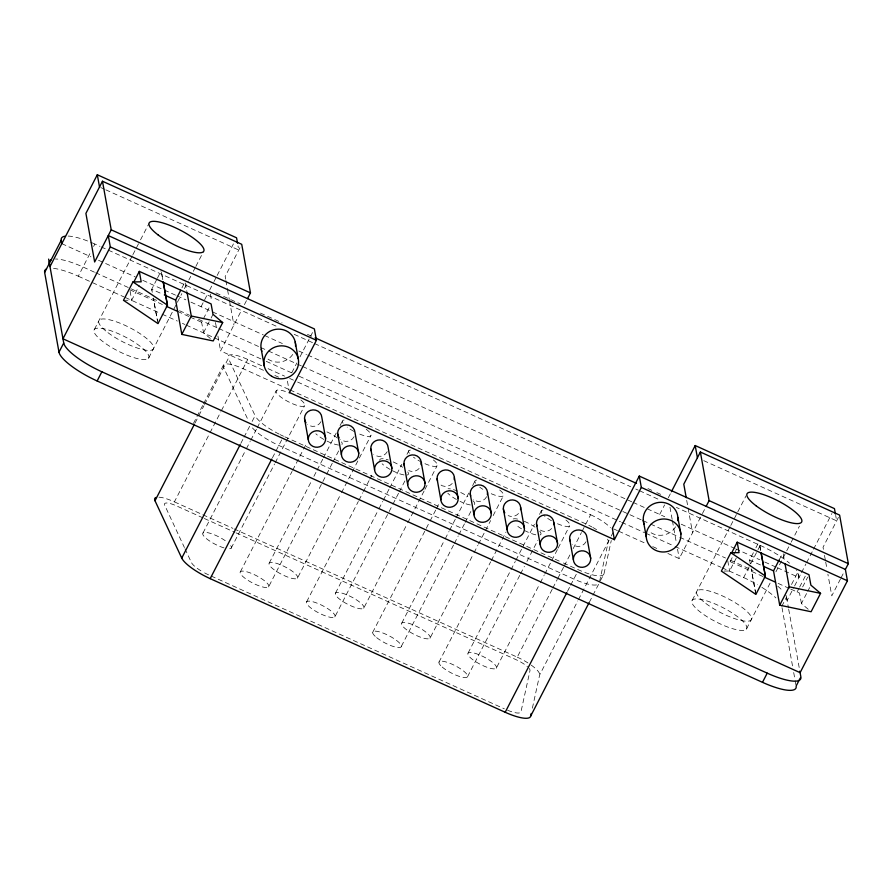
<?xml version="1.0" encoding="UTF-8"?>
<svg xmlns="http://www.w3.org/2000/svg" width="893" height="893" viewBox="0 0 893 893"><rect width="100%" height="100%" fill="white"/><g stroke="black" fill="none" stroke-linecap="round" stroke-linejoin="round"><path stroke-width="0.67" stroke-dasharray="4.46 3.35" d="M532.384 708.16L539.64 674.963L577.771 600.944M599.56 581.577L608.278 541.738A23.754 6.095 27.3 0 0 606.961 538.3M600.453 580.606L604.003 573.719L611.27 540.522M53.569 268.369A40.096 10.292 27.3 0 1 78.283 276.205L90.494 252.507M93.609 246.457L94.848 244.046L99.927 246.345M94.424 329.35L132.253 255.9M132.89 254.661L139.9 241.077M140.536 239.837L148.807 223.775M123.491 300.305L131.718 300.193L139.286 285.492M156.766 279.442L151.721 289.243L152.402 293.027L151.721 289.243L163.051 294.377M157.402 278.214L161.186 270.869M181.96 287.825L184.483 282.925M148.472 358.383A30.742 7.892 27.3 0 0 112.652 331.37A30.742 7.892 27.3 0 0 103.208 341.84A30.742 7.892 27.3 0 0 148.472 358.383L176.758 303.486M177.394 302.247L181.848 293.596M184.393 288.651L188.211 281.239M188.847 280L190.756 276.294M193.312 271.349L195.221 267.643M195.857 266.415L203.492 251.58M201.059 306.723L207.801 293.63M209.643 290.069L213.394 282.78M214.019 281.563L216.53 276.696M217.155 275.479L233.43 243.889M210.313 338.48L203.537 332.732L201.617 322.273L209.822 306.344M239.949 247.741L225.159 276.462L225.639 279.152M203.537 332.732L210.48 319.248M211.116 318.031L213.003 314.347M263.48 370.316L220.582 350.882L241.936 309.436M244.414 304.636L246.881 299.836M193.435 423.438L202.968 404.942M203.604 403.703L223.306 365.46M195.042 423.036L198.213 416.875M198.849 415.636L203.939 405.768M204.575 404.54L228.374 358.339A23.564 6.05 27.3 0 1 247.763 359.455L261.738 365.784M158.965 497.189A23.564 6.05 27.3 0 1 174.403 501.866L209.353 434.02M209.989 432.792L220.794 411.818M221.431 410.59L247.763 359.455M240.831 443.386L243.376 438.452M244.012 437.213L249.727 426.117M252.139 421.44L255.097 415.691L228.374 358.339M202.979 533.021L245.72 450.05M246.356 448.811L250.185 441.388M250.821 440.149L256.57 428.997M257.206 427.758L276.35 390.609M291.832 372.671L296.844 362.949M299.981 356.865L309.994 337.42M310.619 336.214L312.494 332.564M272.465 457.774L281.786 439.691M231.175 548.168L274.564 463.969M275.2 462.73L304.546 405.768M240.384 571.743L292.056 471.437M292.692 470.198L302.906 450.385M303.542 449.146L306.734 442.95M269.251 563.036L311.356 481.305M313.912 476.349L316.457 471.404M317.093 470.164L322.842 459.013M323.478 457.774L336.237 433.016M340.066 425.581L342.622 420.625M268.581 586.891A16.041 4.119 27.3 0 0 249.895 572.793A16.041 4.119 27.3 0 0 244.972 578.262A16.041 4.119 27.3 0 0 268.581 586.891L326.001 475.444M326.637 474.205L332.375 463.054M333.011 461.826L338.76 450.675M297.447 578.184A16.041 4.119 27.3 0 0 278.761 564.086A16.041 4.119 27.3 0 0 273.838 569.555A16.041 4.119 27.3 0 0 297.447 578.184L340.836 493.985M341.472 492.746L358.696 459.315M359.332 458.076L370.818 435.784M306.656 601.759L358.327 501.453M358.964 500.214L362.792 492.78M363.429 491.541L369.177 480.401M369.814 479.161L373.006 472.966M335.522 593.052L378.264 510.082M378.9 508.843L382.729 501.419M383.376 500.18L389.114 489.029M389.75 487.79L401.872 464.271M406.974 454.358L408.894 450.641M334.853 616.907A16.041 4.119 27.3 0 0 316.167 602.808A16.041 4.119 27.3 0 0 311.244 608.278A16.041 4.119 27.3 0 0 334.853 616.907L392.273 505.46M392.909 504.221L398.646 493.07M399.283 491.842L405.031 480.691M363.719 608.2A16.041 4.119 27.3 0 0 345.033 594.113A16.041 4.119 27.3 0 0 340.11 599.571A16.041 4.119 27.3 0 0 363.719 608.2L407.108 524.001M407.744 522.762L424.331 490.57M424.968 489.331L437.09 465.8M372.649 632.456L429.421 522.238M430.058 521.01L435.806 509.858M436.443 508.619L439.635 502.424M401.794 623.068L444.535 540.098M445.183 538.859L449 531.435M449.648 530.196L455.385 519.045M456.022 517.806L468.78 493.048M472.609 485.613L475.165 480.657M401.404 646.242L453.722 544.697M454.358 543.457L458.187 536.034M458.823 534.795L464.561 523.644M465.197 522.405L470.946 511.265M429.991 638.216A16.041 4.119 27.3 0 0 411.305 624.129A16.041 4.119 27.3 0 0 406.382 629.587A16.041 4.119 27.3 0 0 429.991 638.216L473.379 554.017M474.016 552.778L477.844 545.344M478.481 544.105L484.854 531.726M485.502 530.487L490.603 520.586M493.148 515.629L503.362 495.816M438.988 662.137L490.659 561.831M491.295 560.592L501.509 540.778M502.145 539.551L505.974 532.116M468.066 653.084L515.272 561.451M515.92 560.212L522.293 547.822M522.93 546.594L534.416 524.303M539.517 514.39L541.437 510.673M467.608 676.581L519.927 575.047M520.563 573.808L524.392 566.374M526.937 561.418L537.787 540.377M496.262 668.243A16.041 4.119 27.3 0 0 477.576 654.145A16.041 4.119 27.3 0 0 472.654 659.603A16.041 4.119 27.3 0 0 496.262 668.243L539.651 584.033M540.287 582.794L544.116 575.36M544.752 574.121L551.126 561.742M551.774 560.503L557.511 549.362M558.147 548.123L569.634 525.832M234.078 528.902L517.248 657.148L552.198 589.302M552.834 588.074L557.277 579.434M557.913 578.206L563.639 567.1M564.276 565.872L570.627 553.537M573.172 548.603L581.432 532.563M582.069 531.324L590.608 514.736L294.746 380.742M567.468 591.378L570.002 586.444M570.638 585.216L576.778 573.306M578.407 599.716L610.645 537.151M611.236 536.001L613.011 532.552M589.335 602.262L592.517 596.089M592.919 595.24L598.868 583.754A30.574 7.847 27.3 0 1 573.819 579.044L278.828 445.44A30.574 7.847 27.3 0 1 251.179 426.274M659.704 514.446L664.604 504.936M668.288 497.792L670.788 492.936M667.875 553.47L679.227 558.616L701.82 514.77M702.434 513.564L706.151 506.364M692.309 600.141L730.15 526.703M730.787 525.464L737.149 513.107M737.785 511.868L746.057 495.805M730.117 561.641L734.537 553.068M735.162 551.841L736.424 549.385M724.123 571.062L729.603 570.995L736.546 557.522M753.391 552.689L749.607 560.034L750.287 563.818L749.607 560.034L760.936 565.169M755.913 547.789L759.072 541.66M722.057 567.781L743.646 577.548L750.243 564.744M750.868 563.528L760.211 545.4L676.403 507.436M779.209 559.844L782.368 553.727M746.358 629.185A30.742 7.892 27.3 0 0 710.538 602.161A30.742 7.892 27.3 0 0 701.094 612.643A30.742 7.892 27.3 0 0 746.358 629.185L770.19 582.928M775.917 571.81L786.097 552.03M786.733 550.802L790.562 543.39M791.198 542.151L799.469 526.089M791.522 584.491L797.75 572.402A40.096 10.292 27.3 0 0 796.545 570.381M781.777 606.336L786.51 597.138L785.918 595.374L787.113 600.487L793.966 587.181M794.591 585.975L800.854 573.819M801.49 572.592L805.921 563.974M806.558 562.746L812.898 550.445M813.534 549.217L831.908 513.531M797.103 591.981L799.001 588.308M799.637 587.081L806.58 573.607M838.427 517.393L823.045 547.253L823.525 549.954M802.651 586.935L807.707 577.135M808.198 609.272L801.423 603.523L807.105 592.494M807.741 591.266L809.627 587.594M840.447 579.032L831.785 595.843L827.9 574.244M841.061 577.827L844.153 571.833M100.786 187.552L104.581 189.271M105.843 189.841L238.766 250.04L238.029 245.966M703.74 460.643L836.652 520.842L835.669 515.406M215.994 292.937L222.346 295.817M223.618 296.398L240.128 303.877M260.455 313.086L282.054 322.864M307.471 334.373L313.823 337.253M647.961 488.583L651.767 490.313M656.846 492.612L660.664 494.342M101.199 246.914L277.701 326.86M294.199 334.339L313.253 342.957M314.515 343.537L630.692 486.741M635.771 489.04L638.305 490.19M639.578 490.759L659.894 499.968M61.818 243.655L90.93 256.838M98.531 260.276L135.234 276.908M142.835 280.346L163.084 289.522M164.357 290.091L175.742 295.248M177.015 295.829L185.867 299.836M190.935 302.135L211.228 311.322M212.501 311.891L263.312 334.908M264.585 335.489L282.367 343.548M298.887 351.027L306.511 354.476M307.784 355.057L631.753 501.788M633.025 502.368L664.772 516.746M681.225 524.191L734.392 548.269M735.653 548.849L759.709 559.744M764.765 562.032L776.162 567.189M777.435 567.769L798.945 577.514L797.75 572.402L798.945 577.514M94.446 272.186L83.016 267.007A40.096 10.292 27.3 0 0 55.433 259.015M95.718 272.767L157.938 300.941M179.515 310.719L189.673 315.318M198.57 319.348L217.613 327.977M218.885 328.546L259.517 346.953M260.789 347.522L267.13 350.402M268.402 350.982L296.342 363.63M297.603 364.199L301.421 365.929M302.682 366.51L641.71 520.061M642.982 520.63L649.334 523.51M650.606 524.079L678.535 536.738M679.807 537.307L725.518 558.013M730.597 560.313L748.379 568.361A40.096 10.292 27.3 0 1 753.078 570.594M129.842 289.756L163.854 305.172M177.685 311.434L189.026 316.569M190.276 317.138L201.617 322.273M763.002 576.532L727.728 560.558L729.603 570.995M778.104 583.375L789.512 588.543M790.774 589.112L799.503 593.064L801.423 603.523M78.283 276.205L123.993 296.9M125.266 297.481L160.818 313.577M162.091 314.157L177.327 321.056M182.406 323.355L184.94 324.505M186.213 325.085L212.88 337.163M214.153 337.733L261.136 359.019M266.214 361.319L291.609 372.816M299.222 376.266L620.479 521.769M621.74 522.338L644.601 532.697M645.873 533.266L673.802 545.924M675.075 546.494L720.785 567.2M268.079 368.664L284.588 376.132M289.667 378.442L293.473 380.161M274.832 375.462L278.627 377.17M613.614 528.902L617.398 530.609M618.67 531.19L645.159 543.19M652.727 546.616L659.045 549.474M288.74 389.348L243.03 368.642A23.564 6.05 27.3 0 0 223.641 367.525L248.622 421.139M290.013 389.928L585.875 523.923A23.754 6.095 27.3 0 1 591.825 526.903M284.822 436.822L562.099 562.4M563.36 562.981L578.552 569.857A30.574 7.847 27.3 0 0 604.003 573.719M174.403 501.866L232.805 528.321M203.046 517.907L176.401 505.84A14.255 3.661 27.3 0 0 164.647 505.114L184.404 547.509M204.318 518.487L234.77 532.273M236.031 532.853L516.444 659.849A14.255 3.661 27.3 0 1 527.462 666.691M211.105 576.007L504.333 708.819M184.985 548.76L191.381 562.467A18.34 4.711 27.3 0 0 202.7 571.855M157.994 323.601L153.306 298.072L157.503 320.9M824.496 555.346L825.467 560.748M825.712 562.099L826.929 568.852M783.228 553.76L784.59 561.329M786.51 597.138L788.463 607.954M788.698 609.305L799.86 671.29M782.022 607.686L792.727 667.138M793.698 672.552L794.915 679.305M795.15 680.656L795.886 684.708M686.706 500.381L692.544 532.775M669.984 507.257L672.172 519.425M672.418 520.775L676.548 543.748M677.53 549.15L679.227 558.616M287.457 381.177L289.499 392.529M225.884 280.502L227.335 288.606M227.581 289.957L229.278 299.401M229.523 300.751L233.899 325.041M210.368 294.121L211.585 300.874M215.481 322.507L216.698 329.26M217.903 336.014L220.582 350.882M185.342 282.969L186.927 291.799M130.077 291.062L131.718 300.193M777.725 586.165A40.096 10.292 27.3 0 1 782.915 591.11M760.211 545.4A40.096 10.292 27.3 0 1 789.557 563.193M68.158 236.065A40.096 10.292 27.3 0 1 94.848 244.046M675.577 526.803A17.38 16.476 -10.2 0 1 649.111 531.402M292.748 354.443A17.38 16.476 -10.2 0 1 266.907 358.339M586.054 541.716A8.684 8.238 -10.2 0 1 572.558 544.496M320.967 421.652A8.684 8.238 -10.2 0 1 307.46 424.432M354.108 436.666A8.684 8.238 -10.2 0 1 340.601 439.434M387.238 451.668A8.684 8.238 -10.2 0 1 373.732 454.448M419.118 468.49A8.684 8.238 -10.2 0 1 408.748 470.622M551.662 528.522A8.684 8.238 -10.2 0 1 539.417 529.482M518.52 513.508A8.684 8.238 -10.2 0 1 508.162 515.641M486.652 496.698A8.684 8.238 -10.2 0 1 473.145 499.466M452.249 483.493A8.684 8.238 -10.2 0 1 440.003 484.464M470.354 504.969A16.041 4.119 27.3 0 1 460.107 501.397M456.39 499.455A16.041 4.119 27.3 0 1 447.795 493.193M448.085 488.739A16.041 4.119 27.3 0 1 450.429 488.917M453.454 489.632A16.041 4.119 27.3 0 1 467.832 496.53M472.989 500.683A16.041 4.119 27.3 0 1 474.205 504.746M499.678 490A16.041 4.119 27.3 0 1 502.647 496.251A16.041 4.119 27.3 0 1 490.168 493.249M482.867 489.331A16.041 4.119 27.3 0 1 479.753 487.187M475.623 483.258A16.041 4.119 27.3 0 1 478.469 480.099M338.637 445.049A16.041 4.119 27.3 0 1 324.996 440.059M323.791 439.389A16.041 4.119 27.3 0 1 315.865 433.786M326.95 431.899A16.041 4.119 27.3 0 1 337.364 437.961M341.483 441.89A16.041 4.119 27.3 0 1 341.941 444.48M565.95 520.016A16.041 4.119 27.3 0 1 568.93 526.267A16.041 4.119 27.3 0 1 556.439 523.265M551.472 520.742A16.041 4.119 27.3 0 1 543.547 515.127M541.906 513.274A16.041 4.119 27.3 0 1 544.741 510.115M300.863 399.952A16.041 4.119 27.3 0 1 297.693 405.589A16.041 4.119 27.3 0 1 276.685 393.02A16.041 4.119 27.3 0 1 289.544 393.177M366.23 429.265A16.041 4.119 27.3 0 1 370.327 436.13A16.041 4.119 27.3 0 1 357.613 433.217M353.874 431.364A16.041 4.119 27.3 0 1 347.198 427.155M343.079 423.226A16.041 4.119 27.3 0 1 345.926 420.067M433.406 459.984A16.041 4.119 27.3 0 1 433.351 466.302A16.041 4.119 27.3 0 1 413.47 457.171M409.351 453.242A16.041 4.119 27.3 0 1 412.198 450.083M407.755 471.906A16.041 4.119 27.3 0 1 406.996 475.054M404.038 474.942A16.041 4.119 27.3 0 1 391.279 470.075M390.062 469.405A16.041 4.119 27.3 0 1 382.137 463.802M379.759 460.42A16.041 4.119 27.3 0 1 383.331 458.79M386.156 459.337A16.041 4.119 27.3 0 1 388.366 459.995M393.221 461.915A16.041 4.119 27.3 0 1 402.654 467.262M535.778 534.818A16.041 4.119 27.3 0 1 525.24 530.855M521.579 528.846A16.041 4.119 27.3 0 1 515.54 524.604M513.207 518.967A16.041 4.119 27.3 0 1 517.549 519.09M524.336 521.322A16.041 4.119 27.3 0 1 535.052 527.194M539.774 531.268A16.041 4.119 27.3 0 1 540.12 534.94M230.707 545.578A16.041 4.119 27.3 0 1 227.86 548.737M223.964 547.889A16.041 4.119 27.3 0 1 205.334 537.698A16.041 4.119 27.3 0 1 207.466 532.63A16.041 4.119 27.3 0 1 226.588 541.649M592.796 527.439A23.754 6.095 27.3 0 1 597.395 530.23M517.248 657.148A23.754 6.095 27.3 0 1 527.886 662.885M531.268 665.151A23.754 6.095 27.3 0 1 539.64 674.963M507.57 710.236A18.34 4.711 27.3 0 0 520.987 711.754L529.995 670.587A14.255 3.661 27.3 0 0 529.203 668.511M208.571 574.858A18.34 4.711 27.3 0 1 204.62 572.915M283.561 436.253A30.574 7.847 27.3 0 1 280.279 434.69M279.185 434.143A30.574 7.847 27.3 0 1 255.097 415.691M590.608 514.736A23.754 6.095 27.3 0 1 610.455 527.663M743.646 577.548A40.096 10.292 27.3 0 1 757.543 584.725M761.885 587.36A40.096 10.292 27.3 0 1 775.85 597.886M755.891 594.403L751.192 568.874L755.891 594.403M760.691 550.501L759.541 544.194L760.657 550.49M162.805 279.71L161.421 272.131L162.772 279.699M107.941 332.654A30.742 7.892 27.3 0 0 153.205 349.196A30.742 7.892 27.3 0 0 117.385 322.183A30.742 7.892 27.3 0 0 107.941 332.654M705.827 603.456A30.742 7.892 27.3 0 0 751.091 619.999A30.742 7.892 27.3 0 0 715.271 592.974A30.742 7.892 27.3 0 0 705.827 603.456M376.656 637.624A16.041 4.119 27.3 0 0 400.845 647.157A16.041 4.119 27.3 0 0 383.577 633.26A16.041 4.119 27.3 0 0 376.656 637.624M442.169 667.015A16.041 4.119 27.3 0 0 466.749 677.352A16.041 4.119 27.3 0 0 450.965 663.733A16.041 4.119 27.3 0 0 442.169 667.015"/><path stroke-width="1.34" d="M156.029 497.468A23.564 6.05 27.3 0 0 155.002 500.75L181.737 558.103A30.574 7.847 27.3 0 0 210.19 578.653L505.192 712.268A30.574 7.847 27.3 0 0 530.643 716.13L531.223 713.474M800.273 678.021L796.132 686.058A40.096 10.292 27.3 0 1 762.488 682.33L97.136 380.976A40.096 10.292 27.3 0 1 58.994 352.199L44.65 272.465L61.215 240.317A40.096 10.292 27.3 0 1 64.899 236.232M49.986 266.616L97.315 174.749L236.556 237.806L237.538 243.242M102.472 181.234L85.907 213.394L94.647 261.984L111.223 229.825L102.472 181.234L241.724 244.302L250.464 292.893L247.506 298.63M845.392 569.421L639.276 476.069L641.319 487.433L614.395 539.685L289.499 392.529L316.423 340.278L314.369 328.914L108.265 235.562L110.308 246.914L62.968 338.793L800.106 672.652L847.435 580.785L845.392 569.421L848.35 563.684L839.61 515.094L700.369 452.025L683.792 484.185L686.226 497.68M58.994 352.199L63.727 343.012L48.635 259.104M132.957 281.931L123.491 300.305L157.994 323.601L167.46 305.227L163.263 282.233L167.46 305.227L132.957 281.931L141.183 281.82L139.308 271.383L211.083 303.899L213.003 314.347L222.681 322.563L213.215 340.947L181.815 334.395L175.642 300.081L180.699 290.281M133.626 282.411L139.308 271.383M97.136 380.976L101.869 371.789A40.096 10.292 27.3 0 1 63.727 343.012M181.815 334.395L191.281 316.022L187.15 293.06M155.002 500.75L194.406 424.275M181.737 558.103L240.206 444.614M210.19 578.653L271.829 459.002M505.192 712.268L566.832 592.617M639.276 476.069L612.352 528.332L614.395 539.685M530.643 716.13L589.101 602.641M671.413 491.719L695.2 445.54L834.453 508.608L835.424 514.044M706.151 506.364L709.109 500.616L700.369 452.025M779.209 559.844L773.528 570.873L779.712 605.186L811.101 611.738L820.567 593.365L810.889 585.149L808.969 574.69L737.194 542.185L739.069 552.622L730.854 552.722L721.377 571.107L755.891 594.403L765.357 576.018L761.149 553.035M731.512 553.202L737.194 542.185M779.712 605.186L789.178 586.813L785.047 563.851M762.488 682.33L767.221 673.143A40.096 10.292 27.3 0 0 800.865 676.872L799.882 671.469M191.281 316.022L222.681 322.563M789.178 586.813L820.567 593.365M111.223 229.825L250.464 292.893M709.109 500.616L848.35 563.684M315.095 337.822L636.519 483.414M110.308 246.914L316.423 340.278M641.319 487.433L847.435 580.785M164.312 294.947L175.642 300.081M763.459 566.307L773.528 570.873M166.366 306.31L177.685 311.434M764.263 577.101L775.57 582.225M101.869 371.789L767.221 673.143M730.854 552.722L765.357 576.018L761.115 553.013M695.2 445.54L697.411 457.774M677.876 517.438L680.879 534.137A17.38 16.476 -10.2 0 1 655.875 550.434A17.38 16.476 -10.2 0 1 653.944 521.936A17.38 16.476 -10.2 0 1 680.879 534.137M643.25 520.173L646.253 536.872M590.697 558.382A8.684 8.238 -10.2 0 0 577.224 552.287A8.684 8.238 -10.2 0 0 578.195 566.53A8.684 8.238 -10.2 0 0 590.697 558.382L586.935 537.508A8.684 8.238 -10.2 0 0 576.599 530.129A8.684 8.238 -10.2 0 0 570.058 540.979M569.622 538.881L573.384 559.755M553.805 522.505L557.556 543.379A8.684 8.238 -10.2 0 1 545.054 551.528A8.684 8.238 -10.2 0 1 544.094 537.273A8.684 8.238 -10.2 0 1 557.556 543.379M536.492 523.867L540.243 544.741M520.664 507.492L524.425 528.366A8.684 8.238 -10.2 0 1 511.923 536.514A8.684 8.238 -10.2 0 1 510.952 522.271A8.684 8.238 -10.2 0 1 524.425 528.366M503.351 508.865L507.112 529.739M487.533 492.489L491.284 513.363A8.684 8.238 -10.2 0 1 478.782 521.512A8.684 8.238 -10.2 0 1 477.822 507.257A8.684 8.238 -10.2 0 1 491.284 513.363M470.22 493.851L473.971 514.725M454.392 477.476L458.154 498.35A8.684 8.238 -10.2 0 1 445.64 506.498A8.684 8.238 -10.2 0 1 444.681 492.255A8.684 8.238 -10.2 0 1 458.154 498.35M437.079 478.849L440.829 499.712M421.262 462.474L425.012 483.347A8.684 8.238 -10.2 0 1 412.51 491.496A8.684 8.238 -10.2 0 1 411.539 477.242A8.684 8.238 -10.2 0 1 425.012 483.347M403.937 463.835L407.699 484.709M391.871 468.334A8.684 8.238 -10.2 0 0 378.409 462.239A8.684 8.238 -10.2 0 0 379.369 476.482A8.684 8.238 -10.2 0 0 391.871 468.334L388.12 447.46A8.684 8.238 -10.2 0 0 377.784 440.082A8.684 8.238 -10.2 0 0 371.242 450.932M370.807 448.833L374.558 469.696M358.74 453.331A8.684 8.238 -10.2 0 0 345.267 447.226A8.684 8.238 -10.2 0 0 346.238 461.48A8.684 8.238 -10.2 0 0 358.74 453.331L354.979 432.458A8.684 8.238 -10.2 0 0 343.548 425.369A8.684 8.238 -10.2 0 0 339.106 437.838M337.666 433.819L341.427 454.693M325.599 438.318A8.684 8.238 -10.2 0 0 312.137 432.223A8.684 8.238 -10.2 0 0 313.097 446.467A8.684 8.238 -10.2 0 0 325.599 438.318L321.848 417.444A8.684 8.238 -10.2 0 0 310.407 410.367A8.684 8.238 -10.2 0 0 305.975 422.836M295.226 341.997L298.229 358.696M304.535 418.817L308.286 439.68M261.258 349.297L264.261 365.996M97.315 174.749L99.514 186.972M61.215 240.317L61.818 243.655M49.383 263.279A40.096 10.292 27.3 0 1 51.258 259.729M644.132 524.381A17.38 16.476 -10.2 0 1 658.889 502.413A17.38 16.476 -10.2 0 1 677.765 520.686M261.861 351.362A17.38 16.476 -10.2 0 1 275.837 329.338A17.38 16.476 -10.2 0 1 295.561 346.283M404.384 465.945A8.684 8.238 -10.2 0 1 412.041 454.928A8.684 8.238 -10.2 0 1 421.105 464.628M536.927 525.977A8.684 8.238 -10.2 0 1 544.585 514.96A8.684 8.238 -10.2 0 1 553.649 524.66M504.791 512.883A8.684 8.238 -10.2 0 1 510.327 500.113A8.684 8.238 -10.2 0 1 520.519 509.646M470.656 495.961A8.684 8.238 -10.2 0 1 478.313 484.944A8.684 8.238 -10.2 0 1 487.377 494.644M437.514 480.947A8.684 8.238 -10.2 0 1 445.183 469.941A8.684 8.238 -10.2 0 1 454.247 479.63M44.65 272.465A40.096 10.292 27.3 0 1 46.514 268.916M158.24 235.038A30.742 7.892 27.3 0 0 203.492 251.58A30.742 7.892 27.3 0 0 167.683 224.567A30.742 7.892 27.3 0 0 158.24 235.038M756.125 505.829A30.742 7.892 27.3 0 0 801.378 522.383A30.742 7.892 27.3 0 0 765.569 495.358A30.742 7.892 27.3 0 0 756.125 505.829M271.729 376.31A17.38 16.476 -10.2 0 0 298.563 362.982A17.38 16.476 -10.2 0 0 273.448 347.734A17.38 16.476 -10.2 0 0 271.729 376.31"/></g></svg>
